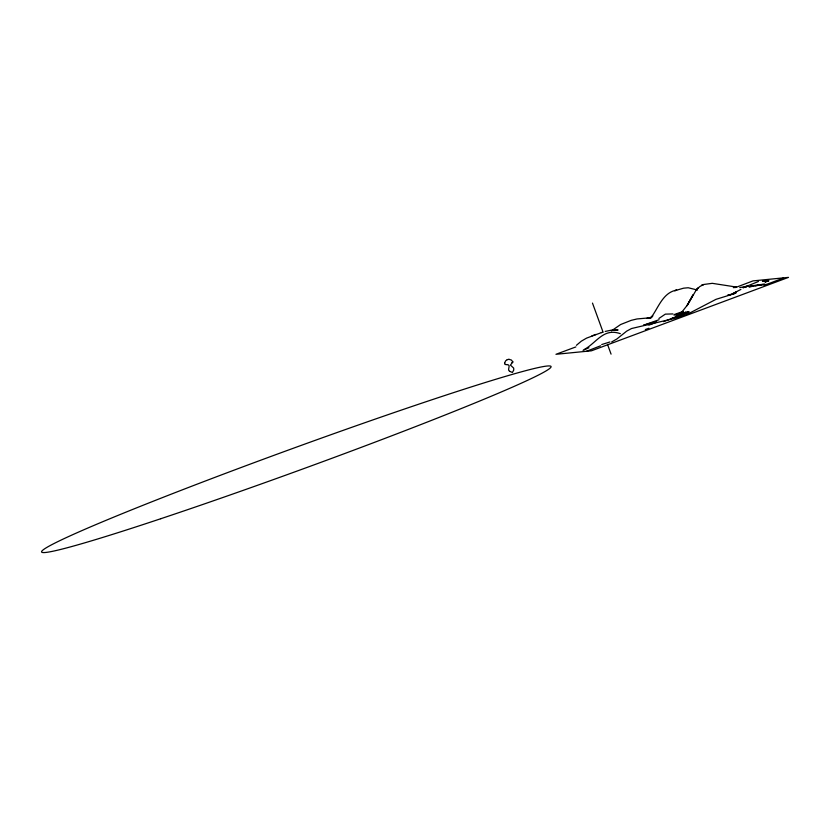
<?xml version="1.0" encoding="UTF-8"?>
<svg xmlns="http://www.w3.org/2000/svg" width="830" height="830" viewBox="0 0 830 830"><rect width="100%" height="100%" fill="white"/><g stroke="black" fill="none" stroke-linecap="round" stroke-linejoin="round"><path stroke-width="1.25" d="M504.65 363.198L505.532 360.957L507.265 359.629M504.65 363.156L504.993 364.463L506.559 364.619M512.836 361.88L511.384 360.033L508.925 359.328M512.836 361.901L510.429 365.107L513.677 368.084L513.749 370.056L512.401 372.463L509.734 371.363M681.907 311.976L687.468 304.963L693.009 294.868L687.001 305.72L696.329 289.826L699.752 286.599L703.591 284.493L712.285 283.331L736.158 287.024M512.629 362.233L512.017 362.731M576.404 345.322L581.28 341.203L586.509 338.152L601.657 332.519M650.212 317.849L651.156 317.433L648.51 318.274L650.865 317.558L652.826 315.784L650.741 317.9C657.879 309.3 662.371 292.482 676.668 290.106L674.686 290.739L683.619 288.176L688.226 287.751L697.522 290.054M658.906 318.461L665.349 314.134L672.974 313.927M611.399 330.89L620.622 324.53L631.194 320.349L637.004 318.959L650.513 317.745M650.865 317.558L651.758 317.019L651.197 317.351M732.838 293.623L740.889 289.421M732.527 293.789L736.542 291.672M584.216 349.513C596.884 342.634 603.348 327.694 620.332 333.67M613.961 330.319L617.613 329.852L612.198 330.257L618.039 329.998L610.953 330.236L605.174 331.44M588.916 347.749L583.044 350.374M611.679 341.939L616.939 338.941L626.733 331.097L631.516 328.535L674.302 318.471L686.109 314.529A87.555 86.33 84.3 0 0 691.815 311.945L715.979 299.339L733.855 293.81M507.286 359.618L508.966 359.328M675.962 314.84L683.09 311.862M678.826 314.881L683.578 312.9M663.543 321.656L688.817 311.956L676.606 316.199M743.047 287.803L758.454 281.474M744.78 287.388L748.349 285.935L739.769 287.626M649.257 325.028L656.489 322.175M735.536 287.522L753.028 280.893L788.5 277.376L591.448 350.81L555.965 354.296L575.854 346.93M601.719 344.543L609.905 341.981M783.396 278.071L769.784 283.196A230.221 226.995 84.3 0 1 763.891 285.24M600.547 345.809L586.291 351.381M591.914 335.87L595.94 334.417M659.093 319.716L643.551 325.215L656.603 321.397M674.375 314.497L682.903 311.478M675.931 314.777L683.235 312.194M648.178 324.821L656.551 321.853M677.488 315.058L686.016 312.038M645.325 329.531L648.915 328.265M743.587 287.595L748.349 285.935M765.322 281.764L768.528 280.685L765.561 281.65M601.325 332.623L602.622 332.228M765.654 281.65L768.891 280.696L764.876 281.806L767.242 281.214L762.48 281.256L766.495 281.163M727.952 295.418L735.951 293.104L727.516 295.241M673.929 315.068L688.931 311.696M672.269 317.963L676.938 316.915M767.242 281.214L765.187 281.65L767.947 281.1M763.102 284.462L754.978 285.956M750.766 286.226L763.797 284.545M764.648 284.026L751.036 285.956M748.992 286.838L753.505 286.122M749.324 286.786L752.727 286.298M733.336 287.637L736.542 287.325M506.85 364.619C511.892 364.619 506.435 369.879 509.755 371.373M592.485 303.095L603.109 332.259M607.529 344.419L611.067 354.14M697.926 288.135L696.329 289.826L697.926 288.135M703.435 284.555L701.547 285.447L703.435 284.555M648.438 318.222L646.861 318.388L648.406 318.284M160.781 518.719A271.192 11.361 -20 0 0 550.913 367.213A271.192 11.361 -20 0 0 176.956 491.931A271.192 11.361 -20 0 0 160.781 518.719"/></g></svg>
